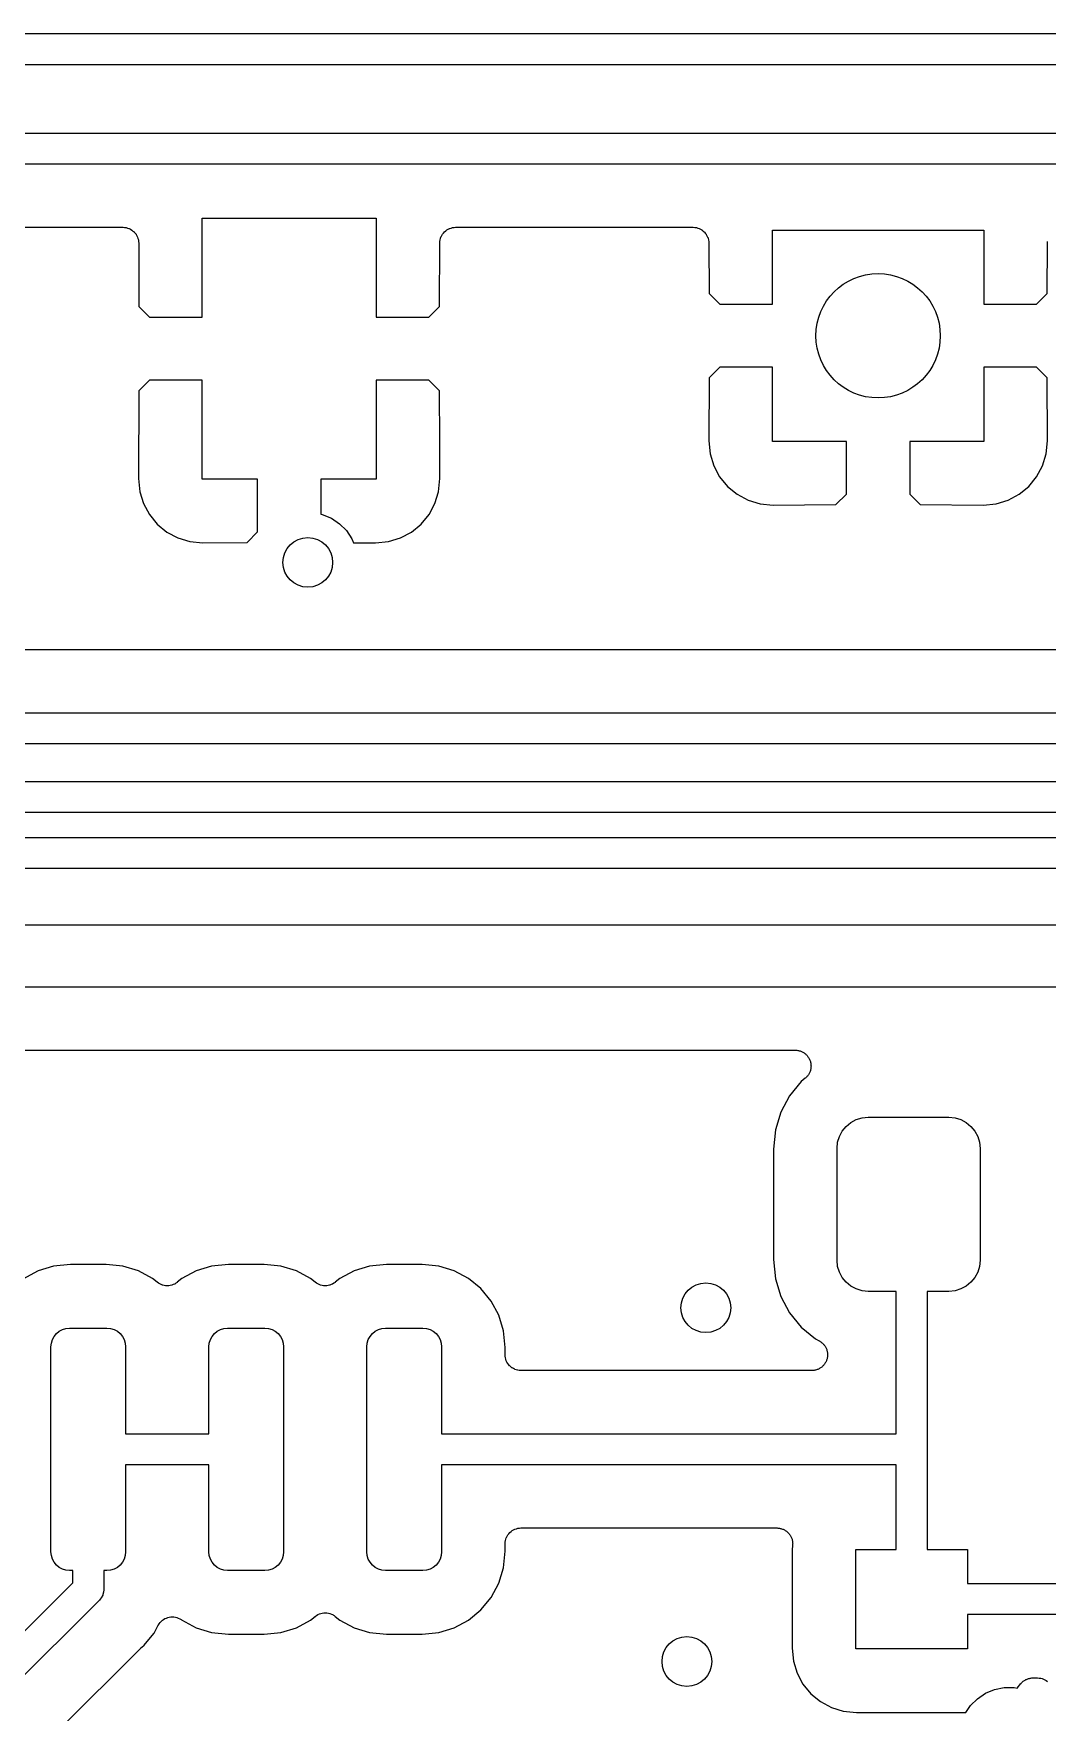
# Model space of a CAD drawing. Extents: x 2.49 to 6.38, y -5.9 to -3.86.
# Drawn here: x 4.114 to 4.435, y -5.111 to -4.579 of the extents above; entities that cross this region are included whole.
import ezdxf

# ---------------------------------------------------------------- set-up
doc = ezdxf.new("R2010")
doc.units = 0
doc.header["$MEASUREMENT"] = 0
doc.layers.add('BLACK', color=7, linetype='CONTINUOUS')

msp = doc.modelspace()

# ---------------------------------------------------------------- linework, layer by layer
at = {"layer": 'BLACK', "linetype": 'CONTINUOUS'}
for p, q in [((3.84233, -4.57913), (4.7872, -4.57913)), ((4.7872, -4.58898), (3.84053, -4.58898)), ((3.84877, -4.61063), (4.7872, -4.61063)), ((4.7872, -4.62047), (3.84697, -4.62047)), ((4.16715, -4.6689), (4.16715, -4.63755)), ((4.16715, -4.63755), (4.22225, -4.63755)), ((4.22225, -4.63755), (4.22225, -4.6689)), ((4.10041, -4.64047), (4.14206, -4.64047)), ((4.14206, -4.64047), (4.14208, -4.64047)), ((4.14208, -4.64047), (4.14208, -4.64047)), ((4.14208, -4.64047), (4.14208, -4.64047)), ((4.14208, -4.64047), (4.14213, -4.64047)), ((4.14213, -4.64047), (4.14259, -4.64052)), ((4.14259, -4.64052), (4.14305, -4.64057)), ((4.14305, -4.64057), (4.14308, -4.64058)), ((4.14308, -4.64058), (4.1431, -4.64058)), ((4.1431, -4.64058), (4.14354, -4.64072)), ((4.14354, -4.64072), (4.14398, -4.64086)), ((4.14398, -4.64086), (4.14401, -4.64087)), ((4.14401, -4.64087), (4.14403, -4.64088)), ((4.14403, -4.64088), (4.14444, -4.6411)), ((4.14444, -4.6411), (4.14484, -4.64132)), ((4.14484, -4.64132), (4.14486, -4.64133)), ((4.14486, -4.64133), (4.14489, -4.64135)), ((4.14489, -4.64135), (4.14524, -4.64164)), ((4.14524, -4.64164), (4.1456, -4.64194)), ((4.1456, -4.64194), (4.14561, -4.64196)), ((4.14561, -4.64196), (4.14564, -4.64197)), ((4.14564, -4.64197), (4.14592, -4.64233)), ((4.14592, -4.64233), (4.14622, -4.64269)), ((4.14622, -4.64269), (4.14623, -4.64271)), ((4.14623, -4.64271), (4.14625, -4.64273)), ((4.14625, -4.64273), (4.14646, -4.64314)), ((4.14646, -4.64314), (4.14668, -4.64355)), ((4.14668, -4.64355), (4.14669, -4.64358)), ((4.14669, -4.64358), (4.1467, -4.6436)), ((4.1467, -4.6436), (4.14683, -4.64404)), ((4.14683, -4.64404), (4.14696, -4.64448)), ((4.14696, -4.64448), (4.14697, -4.64451)), ((4.14697, -4.64451), (4.14697, -4.64454)), ((4.14697, -4.64454), (4.14702, -4.64499)), ((4.14702, -4.64499), (4.14706, -4.64545)), ((4.14706, -4.64545), (4.14714, -4.66557)), ((4.24226, -4.66557), (4.24234, -4.64545)), ((4.24234, -4.64538), (4.2424, -4.64492)), ((4.24234, -4.64544), (4.24234, -4.64538)), ((4.24234, -4.64545), (4.24234, -4.64544)), ((4.24234, -4.64544), (4.24234, -4.64544)), ((4.24234, -4.64544), (4.24234, -4.64544)), ((4.2424, -4.64492), (4.24244, -4.64447)), ((4.24244, -4.64447), (4.24245, -4.64444)), ((4.24245, -4.64441), (4.2426, -4.64397)), ((4.24245, -4.64444), (4.24245, -4.64441)), ((4.2426, -4.64397), (4.24273, -4.64353)), ((4.24273, -4.64353), (4.24275, -4.64351)), ((4.24275, -4.64348), (4.24298, -4.64308)), ((4.24275, -4.64351), (4.24275, -4.64348)), ((4.24298, -4.64308), (4.2432, -4.64268)), ((4.2432, -4.64268), (4.24321, -4.64266)), ((4.24321, -4.64266), (4.24323, -4.64263)), ((4.24323, -4.64263), (4.24353, -4.64228)), ((4.24353, -4.64228), (4.24382, -4.64192)), ((4.24382, -4.64192), (4.24384, -4.64191)), ((4.24384, -4.64191), (4.24386, -4.64189)), ((4.24386, -4.64189), (4.24422, -4.6416)), ((4.24422, -4.6416), (4.24457, -4.64131)), ((4.24457, -4.64131), (4.2446, -4.64129)), ((4.2446, -4.64129), (4.24462, -4.64128)), ((4.24462, -4.64128), (4.24503, -4.64107)), ((4.24503, -4.64107), (4.24544, -4.64085)), ((4.24544, -4.64085), (4.24546, -4.64084)), ((4.24546, -4.64084), (4.24549, -4.64083)), ((4.24549, -4.64083), (4.24593, -4.6407)), ((4.24593, -4.6407), (4.24637, -4.64057)), ((4.24637, -4.64057), (4.2464, -4.64056)), ((4.2464, -4.64056), (4.24642, -4.64056)), ((4.24642, -4.64056), (4.24688, -4.64052)), ((4.24688, -4.64052), (4.24734, -4.64047)), ((4.24734, -4.64047), (4.32254, -4.64047)), ((4.32254, -4.64047), (4.32255, -4.64047)), ((4.32255, -4.64047), (4.32255, -4.64047)), ((4.32255, -4.64047), (4.32255, -4.64047)), ((4.32255, -4.64047), (4.32261, -4.64047)), ((4.32261, -4.64047), (4.32306, -4.64052)), ((4.32306, -4.64052), (4.32352, -4.64057)), ((4.32352, -4.64057), (4.32355, -4.64058)), ((4.32355, -4.64058), (4.32358, -4.64058)), ((4.32358, -4.64058), (4.32402, -4.64072)), ((4.32402, -4.64072), (4.32445, -4.64085)), ((4.32445, -4.64085), (4.32448, -4.64087)), ((4.32448, -4.64087), (4.32451, -4.64088)), ((4.32451, -4.64088), (4.32491, -4.6411)), ((4.32491, -4.6411), (4.32531, -4.64131)), ((4.32531, -4.64131), (4.32534, -4.64133)), ((4.32534, -4.64133), (4.32536, -4.64135)), ((4.32536, -4.64135), (4.32571, -4.64164)), ((4.32571, -4.64164), (4.32607, -4.64193)), ((4.32607, -4.64193), (4.32609, -4.64195)), ((4.32609, -4.64195), (4.32611, -4.64197)), ((4.32611, -4.64197), (4.3264, -4.64233)), ((4.3264, -4.64233), (4.32669, -4.64268)), ((4.32669, -4.64268), (4.3267, -4.64271)), ((4.3267, -4.64271), (4.32672, -4.64273)), ((4.32672, -4.64273), (4.32693, -4.64314)), ((4.32693, -4.64314), (4.32715, -4.64354)), ((4.32715, -4.64354), (4.32716, -4.64357)), ((4.32716, -4.64357), (4.32718, -4.6436)), ((4.32718, -4.6436), (4.3273, -4.64404)), ((4.3273, -4.64404), (4.32744, -4.64447)), ((4.32744, -4.64447), (4.32744, -4.64451)), ((4.32744, -4.64451), (4.32745, -4.64454)), ((4.32745, -4.64454), (4.32749, -4.64499)), ((4.32749, -4.64499), (4.32754, -4.64545)), ((4.32754, -4.64545), (4.32763, -4.66147)), ((4.34764, -4.6648), (4.34764, -4.64134)), ((4.34764, -4.64134), (4.41457, -4.64134)), ((4.41457, -4.64134), (4.41457, -4.6648)), ((4.43458, -4.66147), (4.43467, -4.64545)), ((4.43467, -4.64538), (4.43472, -4.64492)), ((4.43467, -4.64544), (4.43467, -4.64538)), ((4.43467, -4.64545), (4.43467, -4.64544)), ((4.43467, -4.64544), (4.43467, -4.64544)), ((4.43467, -4.64544), (4.43467, -4.64544)), ((4.32763, -4.66147), (4.33096, -4.6648)), ((4.43125, -4.6648), (4.43458, -4.66147)), ((4.14714, -4.66557), (4.15047, -4.6689)), ((4.23893, -4.6689), (4.24226, -4.66557)), ((4.33096, -4.6648), (4.34764, -4.6648)), ((4.41457, -4.6648), (4.43125, -4.6648)), ((4.15047, -4.6689), (4.16715, -4.6689)), ((4.22225, -4.6689), (4.23893, -4.6689)), ((4.32763, -4.68814), (4.32752, -4.70804)), ((4.33096, -4.6848), (4.32763, -4.68814)), ((4.34764, -4.6848), (4.33096, -4.6848)), ((4.34764, -4.70827), (4.34764, -4.6848)), ((4.41457, -4.6848), (4.41457, -4.70827)), ((4.43125, -4.6848), (4.41457, -4.6848)), ((4.43458, -4.68814), (4.43125, -4.6848)), ((4.43469, -4.70804), (4.43458, -4.68814)), ((4.14714, -4.69223), (4.14703, -4.72002)), ((4.15047, -4.6889), (4.14714, -4.69223)), ((4.16715, -4.6889), (4.15047, -4.6889)), ((4.16715, -4.72025), (4.16715, -4.6889)), ((4.22225, -4.6889), (4.22225, -4.72025)), ((4.23893, -4.6889), (4.22225, -4.6889)), ((4.24226, -4.69223), (4.23893, -4.6889)), ((4.24233, -4.70829), (4.24226, -4.69223)), ((4.24237, -4.72002), (4.24233, -4.70829)), ((4.32752, -4.70804), (4.32793, -4.71219)), ((4.3711, -4.70827), (4.34764, -4.70827)), ((4.3711, -4.72495), (4.3711, -4.70827)), ((4.41457, -4.70827), (4.3911, -4.70827)), ((4.3911, -4.70827), (4.3911, -4.72495)), ((4.43428, -4.71219), (4.43469, -4.70804)), ((4.32793, -4.71219), (4.32907, -4.71596)), ((4.43313, -4.71596), (4.43428, -4.71219)), ((4.14703, -4.72002), (4.14744, -4.72417)), ((4.24196, -4.72417), (4.24237, -4.72002)), ((4.32907, -4.71596), (4.33093, -4.71943)), ((4.33093, -4.71943), (4.33343, -4.72248)), ((4.42878, -4.72248), (4.43128, -4.71943)), ((4.43128, -4.71943), (4.43313, -4.71596)), ((4.14744, -4.72417), (4.14859, -4.72794)), ((4.1847, -4.72025), (4.16715, -4.72025)), ((4.1847, -4.73693), (4.1847, -4.72025)), ((4.22225, -4.72025), (4.2047, -4.72025)), ((4.2047, -4.72025), (4.2047, -4.73132)), ((4.24082, -4.72794), (4.24196, -4.72417)), ((4.33343, -4.72248), (4.33647, -4.72498)), ((4.33647, -4.72498), (4.33995, -4.72683)), ((4.36777, -4.72828), (4.3711, -4.72495)), ((4.3911, -4.72495), (4.39443, -4.72828)), ((4.42226, -4.72683), (4.42573, -4.72498)), ((4.42573, -4.72498), (4.42878, -4.72248)), ((4.14859, -4.72794), (4.15044, -4.73142)), ((4.23896, -4.73142), (4.24082, -4.72794)), ((4.33995, -4.72683), (4.34372, -4.72798)), ((4.34372, -4.72798), (4.34787, -4.72839)), ((4.34787, -4.72839), (4.36777, -4.72828)), ((4.39443, -4.72828), (4.41433, -4.72839)), ((4.41433, -4.72839), (4.41849, -4.72798)), ((4.41849, -4.72798), (4.42226, -4.72683)), ((4.15044, -4.73142), (4.15294, -4.73446)), ((4.15294, -4.73446), (4.15599, -4.73696)), ((4.2047, -4.73132), (4.20516, -4.73141)), ((4.20516, -4.73141), (4.20803, -4.7326)), ((4.20803, -4.7326), (4.21061, -4.73432)), ((4.21061, -4.73432), (4.2128, -4.73651)), ((4.23342, -4.73696), (4.23646, -4.73446)), ((4.23646, -4.73446), (4.23896, -4.73142)), ((4.15599, -4.73696), (4.15946, -4.73882)), ((4.15946, -4.73882), (4.16323, -4.73996)), ((4.16323, -4.73996), (4.16738, -4.74037)), ((4.16738, -4.74037), (4.18137, -4.74027)), ((4.18137, -4.74027), (4.1847, -4.73693)), ((4.2128, -4.73651), (4.21452, -4.73909)), ((4.21452, -4.73909), (4.21503, -4.74032)), ((4.21503, -4.74032), (4.22203, -4.74037)), ((4.22203, -4.74037), (4.22617, -4.73996)), ((4.22617, -4.73996), (4.22994, -4.73882)), ((4.22994, -4.73882), (4.23342, -4.73696)), ((4.73167, -4.7742), (4.01764, -4.7742)), ((4.00728, -4.7942), (4.7329, -4.7942)), ((4.7311, -4.80404), (4.00549, -4.80404)), ((4.00394, -4.81591), (4.68661, -4.81591)), ((4.68481, -4.82576), (4.00215, -4.82576)), ((3.99661, -4.83363), (4.64833, -4.83363)), ((4.64653, -4.84347), (3.99481, -4.84347)), ((3.79206, -4.86132), (4.46709, -4.86132)), ((4.45773, -4.88101), (3.79565, -4.88101)), ((3.85395, -4.90101), (4.35488, -4.90101)), ((4.35488, -4.90101), (4.35495, -4.90101)), ((4.35495, -4.90101), (4.35519, -4.90103)), ((4.35519, -4.90103), (4.35542, -4.90104)), ((4.35542, -4.90104), (4.35567, -4.90109)), ((4.35567, -4.90109), (4.35592, -4.90112)), ((4.35592, -4.90112), (4.35615, -4.90119)), ((4.35615, -4.90119), (4.35638, -4.90124)), ((4.35638, -4.90124), (4.35661, -4.90134)), ((4.35661, -4.90134), (4.35685, -4.90141)), ((4.35685, -4.90141), (4.35706, -4.90153)), ((4.35706, -4.90153), (4.35728, -4.90162)), ((4.35728, -4.90162), (4.35749, -4.90176)), ((4.35749, -4.90176), (4.35771, -4.90188)), ((4.35771, -4.90188), (4.35789, -4.90203)), ((4.35789, -4.90203), (4.35808, -4.90217)), ((4.35808, -4.90217), (4.35826, -4.90235)), ((4.35826, -4.90235), (4.35845, -4.90251)), ((4.35845, -4.90251), (4.3586, -4.90269)), ((4.3586, -4.90269), (4.35877, -4.90286)), ((4.35877, -4.90286), (4.35891, -4.90307)), ((4.35891, -4.90307), (4.35907, -4.90327)), ((4.35907, -4.90327), (4.35918, -4.90348)), ((4.35918, -4.90348), (4.35931, -4.90368)), ((4.35931, -4.90368), (4.3594, -4.90391)), ((4.3594, -4.90391), (4.35952, -4.90413)), ((4.35952, -4.90413), (4.35958, -4.90436)), ((4.35958, -4.90436), (4.35967, -4.90458)), ((4.35967, -4.90458), (4.35972, -4.90483)), ((4.35972, -4.90483), (4.35979, -4.90507)), ((4.35979, -4.90507), (4.35981, -4.90531)), ((4.35981, -4.90531), (4.35986, -4.90554)), ((4.35986, -4.90554), (4.35986, -4.90579)), ((4.35986, -4.90579), (4.35988, -4.90604)), ((4.35988, -4.90604), (4.35986, -4.90628)), ((4.35678, -4.91092), (4.35306, -4.91545)), ((4.35805, -4.90987), (4.35678, -4.91092)), ((4.35822, -4.90971), (4.35805, -4.90987)), ((4.35841, -4.90956), (4.35822, -4.90971)), ((4.35857, -4.90936), (4.35841, -4.90956)), ((4.35874, -4.90918), (4.35857, -4.90936)), ((4.35888, -4.90899), (4.35874, -4.90918)), ((4.35903, -4.9088), (4.35888, -4.90899)), ((4.35915, -4.90858), (4.35903, -4.9088)), ((4.35929, -4.90837), (4.35915, -4.90858)), ((4.35938, -4.90815), (4.35929, -4.90837)), ((4.35949, -4.90795), (4.35938, -4.90815)), ((4.35957, -4.9077), (4.35949, -4.90795)), ((4.35966, -4.90747), (4.35957, -4.9077)), ((4.35971, -4.90724), (4.35966, -4.90747)), ((4.35978, -4.90701), (4.35971, -4.90724)), ((4.35981, -4.90676), (4.35978, -4.90701)), ((4.35986, -4.90652), (4.35981, -4.90676)), ((4.35986, -4.90628), (4.35986, -4.90652)), ((4.35306, -4.91545), (4.35029, -4.92063)), ((4.35029, -4.92063), (4.34859, -4.92625)), ((4.34859, -4.92625), (4.34799, -4.93233)), ((4.36886, -4.92832), (4.36977, -4.92662)), ((4.36977, -4.92662), (4.37099, -4.92513)), ((4.37099, -4.92513), (4.37248, -4.9239)), ((4.37248, -4.9239), (4.37419, -4.92299)), ((4.37419, -4.92299), (4.37603, -4.92243)), ((4.37603, -4.92243), (4.37795, -4.92224)), ((4.37795, -4.92224), (4.40354, -4.92224)), ((4.40354, -4.92224), (4.40546, -4.92243)), ((4.40546, -4.92243), (4.40731, -4.92299)), ((4.40731, -4.92299), (4.40901, -4.9239)), ((4.40901, -4.9239), (4.4105, -4.92513)), ((4.4105, -4.92513), (4.41173, -4.92662)), ((4.41173, -4.92662), (4.41264, -4.92832)), ((4.34799, -4.93233), (4.34799, -4.96727)), ((4.36811, -4.93209), (4.3683, -4.93017)), ((4.36811, -4.96752), (4.36811, -4.93209)), ((4.3683, -4.93017), (4.36886, -4.92832)), ((4.41264, -4.92832), (4.4132, -4.93017)), ((4.4132, -4.93017), (4.41339, -4.93209)), ((4.41339, -4.93209), (4.41339, -4.96752)), ((4.12012, -4.96938), (4.11525, -4.97086)), ((4.12544, -4.96886), (4.12012, -4.96938)), ((4.13676, -4.96886), (4.12544, -4.96886)), ((4.14208, -4.96938), (4.13676, -4.96886)), ((4.14696, -4.97086), (4.14208, -4.96938)), ((4.17012, -4.96938), (4.16525, -4.97086)), ((4.17544, -4.96886), (4.17012, -4.96938)), ((4.18676, -4.96886), (4.17544, -4.96886)), ((4.19208, -4.96938), (4.18676, -4.96886)), ((4.19696, -4.97086), (4.19208, -4.96938)), ((4.22012, -4.96938), (4.21525, -4.97086)), ((4.22544, -4.96886), (4.22012, -4.96938)), ((4.23676, -4.96886), (4.22544, -4.96886)), ((4.24208, -4.96938), (4.23676, -4.96886)), ((4.24696, -4.97086), (4.24208, -4.96938)), ((4.34799, -4.96727), (4.34859, -4.97336)), ((4.3683, -4.96944), (4.36811, -4.96752)), ((4.36886, -4.97129), (4.3683, -4.96944)), ((4.4132, -4.96944), (4.41264, -4.97129)), ((4.41339, -4.96752), (4.4132, -4.96944)), ((4.11525, -4.97086), (4.11039, -4.97345)), ((4.15145, -4.97326), (4.14696, -4.97086)), ((4.15293, -4.97447), (4.15145, -4.97326)), ((4.15332, -4.97473), (4.15293, -4.97447)), ((4.15371, -4.975), (4.15332, -4.97473)), ((4.15373, -4.975), (4.15371, -4.975)), ((4.15374, -4.97502), (4.15373, -4.975)), ((4.15417, -4.9752), (4.15374, -4.97502)), ((4.15461, -4.97538), (4.15417, -4.9752)), ((4.15796, -4.97522), (4.15753, -4.9754)), ((4.1584, -4.97505), (4.15796, -4.97522)), ((4.15842, -4.97504), (4.1584, -4.97505)), ((4.15844, -4.97503), (4.15842, -4.97504)), ((4.15882, -4.97477), (4.15844, -4.97503)), ((4.15922, -4.97452), (4.15882, -4.97477)), ((4.15925, -4.97449), (4.15922, -4.97452)), ((4.15927, -4.97447), (4.15925, -4.97449)), ((4.15925, -4.97449), (4.15925, -4.97449)), ((4.15925, -4.97449), (4.15925, -4.97449)), ((4.16075, -4.97326), (4.15927, -4.97447)), ((4.16525, -4.97086), (4.16075, -4.97326)), ((4.20145, -4.97326), (4.19696, -4.97086)), ((4.20293, -4.97447), (4.20145, -4.97326)), ((4.20332, -4.97473), (4.20293, -4.97447)), ((4.20371, -4.975), (4.20332, -4.97473)), ((4.20373, -4.975), (4.20371, -4.975)), ((4.20374, -4.97502), (4.20373, -4.975)), ((4.20417, -4.9752), (4.20374, -4.97502)), ((4.20461, -4.97538), (4.20417, -4.9752)), ((4.20796, -4.97522), (4.20753, -4.9754)), ((4.2084, -4.97505), (4.20796, -4.97522)), ((4.20842, -4.97504), (4.2084, -4.97505)), ((4.20844, -4.97503), (4.20842, -4.97504)), ((4.20882, -4.97477), (4.20844, -4.97503)), ((4.20922, -4.97452), (4.20882, -4.97477)), ((4.20925, -4.97449), (4.20922, -4.97452)), ((4.20927, -4.97447), (4.20925, -4.97449)), ((4.20925, -4.97449), (4.20925, -4.97449)), ((4.20925, -4.97449), (4.20925, -4.97449)), ((4.21075, -4.97326), (4.20927, -4.97447)), ((4.21525, -4.97086), (4.21075, -4.97326)), ((4.25145, -4.97326), (4.24696, -4.97086)), ((4.25539, -4.9765), (4.25145, -4.97326)), ((4.34859, -4.97336), (4.35029, -4.97898)), ((4.36977, -4.97299), (4.36886, -4.97129)), ((4.37099, -4.97448), (4.36977, -4.97299)), ((4.37248, -4.9757), (4.37099, -4.97448)), ((4.4105, -4.97448), (4.40901, -4.9757)), ((4.41173, -4.97299), (4.4105, -4.97448)), ((4.41264, -4.97129), (4.41173, -4.97299)), ((4.15462, -4.97538), (4.15461, -4.97538)), ((4.15464, -4.97539), (4.15462, -4.97538)), ((4.1551, -4.97548), (4.15464, -4.97539)), ((4.15556, -4.97558), (4.1551, -4.97548)), ((4.15558, -4.97558), (4.15556, -4.97558)), ((4.1556, -4.97558), (4.15558, -4.97558)), ((4.15607, -4.97558), (4.1556, -4.97558)), ((4.15654, -4.97559), (4.15607, -4.97558)), ((4.15656, -4.97559), (4.15654, -4.97559)), ((4.15658, -4.97559), (4.15656, -4.97559)), ((4.15704, -4.9755), (4.15658, -4.97559)), ((4.1575, -4.97541), (4.15704, -4.9755)), ((4.15751, -4.9754), (4.1575, -4.97541)), ((4.15753, -4.9754), (4.15751, -4.9754)), ((4.20462, -4.97538), (4.20461, -4.97538)), ((4.20464, -4.97539), (4.20462, -4.97538)), ((4.2051, -4.97548), (4.20464, -4.97539)), ((4.20556, -4.97558), (4.2051, -4.97548)), ((4.20558, -4.97558), (4.20556, -4.97558)), ((4.2056, -4.97558), (4.20558, -4.97558)), ((4.20607, -4.97558), (4.2056, -4.97558)), ((4.20654, -4.97559), (4.20607, -4.97558)), ((4.20656, -4.97559), (4.20654, -4.97559)), ((4.20658, -4.97559), (4.20656, -4.97559)), ((4.20704, -4.9755), (4.20658, -4.97559)), ((4.2075, -4.97541), (4.20704, -4.9755)), ((4.20751, -4.9754), (4.2075, -4.97541)), ((4.20753, -4.9754), (4.20751, -4.9754)), ((4.25863, -4.98044), (4.25539, -4.9765)), ((4.26103, -4.98493), (4.25863, -4.98044)), ((4.35029, -4.97898), (4.35306, -4.98415)), ((4.37419, -4.97661), (4.37248, -4.9757)), ((4.37603, -4.97717), (4.37419, -4.97661)), ((4.37795, -4.97736), (4.37603, -4.97717)), ((4.38681, -4.97736), (4.37795, -4.97736)), ((4.38681, -5.00341), (4.38681, -4.97736)), ((4.40354, -4.97736), (4.39665, -4.97736)), ((4.39665, -4.97736), (4.39665, -5.02692)), ((4.40546, -4.97717), (4.40354, -4.97736)), ((4.40731, -4.97661), (4.40546, -4.97717)), ((4.40901, -4.9757), (4.40731, -4.97661)), ((4.26251, -4.98981), (4.26103, -4.98493)), ((4.35306, -4.98415), (4.35678, -4.98869)), ((4.12029, -4.9916), (4.12102, -4.99071)), ((4.12102, -4.99071), (4.12192, -4.98997)), ((4.12192, -4.98997), (4.12294, -4.98943)), ((4.12294, -4.98943), (4.12404, -4.98909)), ((4.12404, -4.98909), (4.1252, -4.98898)), ((4.1252, -4.98898), (4.13701, -4.98898)), ((4.13701, -4.98898), (4.13816, -4.98909)), ((4.13816, -4.98909), (4.13927, -4.98943)), ((4.13927, -4.98943), (4.14029, -4.98997)), ((4.14029, -4.98997), (4.14118, -4.99071)), ((4.14118, -4.99071), (4.14192, -4.9916)), ((4.17029, -4.9916), (4.17102, -4.99071)), ((4.17102, -4.99071), (4.17192, -4.98997)), ((4.17192, -4.98997), (4.17294, -4.98943)), ((4.17294, -4.98943), (4.17404, -4.98909)), ((4.17404, -4.98909), (4.1752, -4.98898)), ((4.1752, -4.98898), (4.18701, -4.98898)), ((4.18701, -4.98898), (4.18816, -4.98909)), ((4.18816, -4.98909), (4.18927, -4.98943)), ((4.18927, -4.98943), (4.19029, -4.98997)), ((4.19029, -4.98997), (4.19118, -4.99071)), ((4.19118, -4.99071), (4.19192, -4.9916)), ((4.22029, -4.9916), (4.22102, -4.99071)), ((4.22102, -4.99071), (4.22192, -4.98997)), ((4.22192, -4.98997), (4.22294, -4.98943)), ((4.22294, -4.98943), (4.22404, -4.98909)), ((4.22404, -4.98909), (4.2252, -4.98898)), ((4.2252, -4.98898), (4.23701, -4.98898)), ((4.23701, -4.98898), (4.23816, -4.98909)), ((4.23816, -4.98909), (4.23927, -4.98943)), ((4.23927, -4.98943), (4.24029, -4.98997)), ((4.24029, -4.98997), (4.24118, -4.99071)), ((4.24118, -4.99071), (4.24192, -4.9916)), ((4.26303, -4.99513), (4.26251, -4.98981)), ((4.35678, -4.98869), (4.36132, -4.99241)), ((4.11929, -4.99488), (4.1194, -4.99373)), ((4.11929, -5.05984), (4.11929, -4.99488)), ((4.1194, -4.99373), (4.11974, -4.99262)), ((4.11974, -4.99262), (4.12029, -4.9916)), ((4.14192, -4.9916), (4.14246, -4.99262)), ((4.14246, -4.99262), (4.1428, -4.99373)), ((4.1428, -4.99373), (4.14291, -4.99488)), ((4.14291, -4.99488), (4.14291, -5.02244)), ((4.16929, -4.99488), (4.1694, -4.99373)), ((4.16929, -5.02244), (4.16929, -4.99488)), ((4.1694, -4.99373), (4.16974, -4.99262)), ((4.16974, -4.99262), (4.17029, -4.9916)), ((4.19192, -4.9916), (4.19246, -4.99262)), ((4.19246, -4.99262), (4.1928, -4.99373)), ((4.1928, -4.99373), (4.19291, -4.99488)), ((4.19291, -4.99488), (4.19291, -5.05984)), ((4.21929, -4.99488), (4.2194, -4.99373)), ((4.21929, -5.05984), (4.21929, -4.99488)), ((4.2194, -4.99373), (4.21974, -4.99262)), ((4.21974, -4.99262), (4.22029, -4.9916)), ((4.24192, -4.9916), (4.24246, -4.99262)), ((4.24246, -4.99262), (4.2428, -4.99373)), ((4.2428, -4.99373), (4.24291, -4.99488)), ((4.24291, -4.99488), (4.24291, -5.02244)), ((4.26303, -4.99744), (4.26303, -4.99513)), ((4.36132, -4.99241), (4.36248, -4.99303)), ((4.36248, -4.99303), (4.36254, -4.99306)), ((4.36254, -4.99306), (4.36273, -4.9932)), ((4.36273, -4.9932), (4.36294, -4.99332)), ((4.36294, -4.99332), (4.36313, -4.99348)), ((4.36313, -4.99348), (4.36334, -4.99362)), ((4.36334, -4.99362), (4.36351, -4.99379)), ((4.36351, -4.99379), (4.36369, -4.99394)), ((4.36369, -4.99394), (4.36385, -4.99414)), ((4.36385, -4.99414), (4.36402, -4.99432)), ((4.36402, -4.99432), (4.36415, -4.99452)), ((4.36415, -4.99452), (4.3643, -4.9947)), ((4.3643, -4.9947), (4.36442, -4.99492)), ((4.36442, -4.99492), (4.36455, -4.99513)), ((4.36455, -4.99513), (4.36464, -4.99536)), ((4.36464, -4.99536), (4.36475, -4.99557)), ((4.36475, -4.99557), (4.36483, -4.99581)), ((4.36483, -4.99581), (4.36492, -4.99604)), ((4.36492, -4.99604), (4.36496, -4.99627)), ((4.36496, -4.99627), (4.36503, -4.9965)), ((4.36503, -4.9965), (4.36505, -4.99675)), ((4.26308, -4.99791), (4.26303, -4.99744)), ((4.26312, -4.99838), (4.26308, -4.99791)), ((4.26313, -4.99839), (4.26312, -4.99838)), ((4.26313, -4.99841), (4.26313, -4.99839)), ((4.26327, -4.99886), (4.26313, -4.99841)), ((4.2634, -4.99931), (4.26327, -4.99886)), ((4.26341, -4.99933), (4.2634, -4.99931)), ((4.26341, -4.99935), (4.26341, -4.99933)), ((4.26363, -4.99976), (4.26341, -4.99935)), ((4.26385, -5.00018), (4.26363, -4.99976)), ((4.26386, -5.00019), (4.26385, -5.00018)), ((4.26387, -5.00021), (4.26386, -5.00019)), ((4.26417, -5.00057), (4.26387, -5.00021)), ((4.26446, -5.00094), (4.26417, -5.00057)), ((4.26448, -5.00095), (4.26446, -5.00094)), ((4.26449, -5.00096), (4.26448, -5.00095)), ((4.26485, -5.00126), (4.26449, -5.00096)), ((4.26521, -5.00157), (4.26485, -5.00126)), ((4.26522, -5.00157), (4.26521, -5.00157)), ((4.26524, -5.00159), (4.26522, -5.00157)), ((4.26565, -5.00181), (4.26524, -5.00159)), ((4.26606, -5.00204), (4.26565, -5.00181)), ((4.36266, -5.00172), (4.36246, -5.00186)), ((4.36289, -5.00161), (4.36266, -5.00172)), ((4.36307, -5.00145), (4.36289, -5.00161)), ((4.36327, -5.00132), (4.36307, -5.00145)), ((4.36345, -5.00115), (4.36327, -5.00132)), ((4.36364, -5.00099), (4.36345, -5.00115)), ((4.36379, -5.0008), (4.36364, -5.00099)), ((4.36396, -5.00064), (4.36379, -5.0008)), ((4.3641, -5.00043), (4.36396, -5.00064)), ((4.36426, -5.00024), (4.3641, -5.00043)), ((4.36438, -5.00003), (4.36426, -5.00024)), ((4.36451, -4.99983), (4.36438, -5.00003)), ((4.36461, -4.9996), (4.36451, -4.99983)), ((4.36473, -4.99938), (4.36461, -4.9996)), ((4.3648, -4.99915), (4.36473, -4.99938)), ((4.36489, -4.99893), (4.3648, -4.99915)), ((4.36494, -4.99869), (4.36489, -4.99893)), ((4.36502, -4.99845), (4.36494, -4.99869)), ((4.36504, -4.99821), (4.36502, -4.99845)), ((4.36509, -4.99797), (4.36504, -4.99821)), ((4.36505, -4.99675), (4.3651, -4.997)), ((4.36512, -4.99748), (4.36509, -4.99772)), ((4.36509, -4.99772), (4.36509, -4.99797)), ((4.3651, -4.997), (4.3651, -4.99724)), ((4.3651, -4.99724), (4.36512, -4.99748)), ((4.26608, -5.00204), (4.26606, -5.00204)), ((4.2661, -5.00205), (4.26608, -5.00204)), ((4.26655, -5.00219), (4.2661, -5.00205)), ((4.26699, -5.00233), (4.26655, -5.00219)), ((4.26701, -5.00233), (4.26699, -5.00233)), ((4.26703, -5.00234), (4.26701, -5.00233)), ((4.2675, -5.00239), (4.26703, -5.00234)), ((4.26796, -5.00244), (4.2675, -5.00239)), ((4.268, -5.00244), (4.26796, -5.00244)), ((4.26803, -5.00244), (4.268, -5.00244)), ((4.268, -5.00244), (4.268, -5.00244)), ((4.268, -5.00244), (4.268, -5.00244)), ((4.36012, -5.00244), (4.26803, -5.00244)), ((4.36036, -5.00242), (4.36012, -5.00244)), ((4.3606, -5.00242), (4.36036, -5.00242)), ((4.36084, -5.00237), (4.3606, -5.00242)), ((4.36109, -5.00235), (4.36084, -5.00237)), ((4.36132, -5.00228), (4.36109, -5.00235)), ((4.36155, -5.00223), (4.36132, -5.00228)), ((4.36178, -5.00214), (4.36155, -5.00223)), ((4.36202, -5.00206), (4.36178, -5.00214)), ((4.36224, -5.00195), (4.36202, -5.00206)), ((4.36246, -5.00186), (4.36224, -5.00195)), ((4.38681, -5.02244), (4.38681, -5.00341)), ((4.38681, -5.00341), (4.38681, -5.00341)), ((4.14291, -5.02244), (4.16929, -5.02244)), ((4.24291, -5.02244), (4.38681, -5.02244)), ((4.39665, -5.02692), (4.39668, -5.02717)), ((4.39668, -5.02736), (4.39665, -5.0276)), ((4.39665, -5.0276), (4.39665, -5.05906)), ((4.39668, -5.02717), (4.39667, -5.02726)), ((4.39667, -5.02726), (4.39668, -5.02736)), ((4.16929, -5.03228), (4.14291, -5.03228)), ((4.14291, -5.03228), (4.14291, -5.05984)), ((4.16929, -5.05984), (4.16929, -5.03228)), ((4.38681, -5.03228), (4.24291, -5.03228)), ((4.24291, -5.03228), (4.24291, -5.05984)), ((4.38681, -5.05906), (4.38681, -5.03228)), ((4.26344, -5.05531), (4.26366, -5.0549)), ((4.26366, -5.0549), (4.26389, -5.05449)), ((4.26389, -5.05449), (4.2639, -5.05447)), ((4.2639, -5.05447), (4.26391, -5.05446)), ((4.26391, -5.05446), (4.26421, -5.0541)), ((4.26421, -5.0541), (4.26451, -5.05374)), ((4.26451, -5.05374), (4.26452, -5.05372)), ((4.26452, -5.05372), (4.26454, -5.05371)), ((4.26454, -5.05371), (4.2649, -5.05342)), ((4.2649, -5.05342), (4.26527, -5.05312)), ((4.26527, -5.05312), (4.26528, -5.05311)), ((4.26528, -5.05311), (4.2653, -5.0531)), ((4.2653, -5.0531), (4.26571, -5.05288)), ((4.26571, -5.05288), (4.26613, -5.05266)), ((4.26613, -5.05266), (4.26615, -5.05266)), ((4.26615, -5.05266), (4.26616, -5.05265)), ((4.26616, -5.05265), (4.26661, -5.05251)), ((4.26661, -5.05251), (4.26706, -5.05238)), ((4.26706, -5.05238), (4.26708, -5.05238)), ((4.26708, -5.05238), (4.2671, -5.05237)), ((4.2671, -5.05237), (4.26757, -5.05233)), ((4.26757, -5.05233), (4.26803, -5.05228)), ((4.26803, -5.05228), (4.34907, -5.05228)), ((4.34907, -5.05228), (4.34914, -5.05228)), ((4.34914, -5.05228), (4.34937, -5.05231)), ((4.34937, -5.05231), (4.34959, -5.05231)), ((4.34959, -5.05231), (4.34985, -5.05236)), ((4.34985, -5.05236), (4.35011, -5.05239)), ((4.35011, -5.05239), (4.35033, -5.05246)), ((4.35033, -5.05246), (4.35055, -5.05251)), ((4.35055, -5.05251), (4.35079, -5.05261)), ((4.35079, -5.05261), (4.35104, -5.05269)), ((4.35104, -5.05269), (4.35124, -5.0528)), ((4.35124, -5.0528), (4.35145, -5.05289)), ((4.35145, -5.05289), (4.35167, -5.05303)), ((4.35167, -5.05303), (4.35189, -5.05316)), ((4.35189, -5.05316), (4.35207, -5.0533)), ((4.35207, -5.0533), (4.35226, -5.05343)), ((4.35226, -5.05343), (4.35244, -5.05362)), ((4.35244, -5.05362), (4.35264, -5.05379)), ((4.35264, -5.05379), (4.35278, -5.05396)), ((4.35278, -5.05396), (4.35295, -5.05412)), ((4.35295, -5.05412), (4.35309, -5.05434)), ((4.35309, -5.05434), (4.35325, -5.05455)), ((4.35325, -5.05455), (4.35336, -5.05475)), ((4.35336, -5.05475), (4.35349, -5.05494)), ((4.35349, -5.05494), (4.35358, -5.05518)), ((4.1194, -5.06099), (4.11929, -5.05984)), ((4.14291, -5.05984), (4.1428, -5.06099)), ((4.1694, -5.06099), (4.16929, -5.05984)), ((4.19291, -5.05984), (4.1928, -5.06099)), ((4.2194, -5.06099), (4.21929, -5.05984)), ((4.24291, -5.05984), (4.2428, -5.06099)), ((4.26251, -5.06492), (4.26303, -5.0596)), ((4.26303, -5.05721), (4.26309, -5.05674)), ((4.26303, -5.05725), (4.26303, -5.05721)), ((4.26303, -5.05728), (4.26303, -5.05725)), ((4.26303, -5.05725), (4.26303, -5.05725)), ((4.26303, -5.05725), (4.26303, -5.05725)), ((4.26303, -5.0596), (4.26303, -5.05728)), ((4.26309, -5.05674), (4.26314, -5.05628)), ((4.26314, -5.05624), (4.26329, -5.0558)), ((4.26314, -5.05626), (4.26314, -5.05624)), ((4.26314, -5.05628), (4.26314, -5.05626)), ((4.26329, -5.0558), (4.26342, -5.05535)), ((4.26342, -5.05535), (4.26343, -5.05533)), ((4.26343, -5.05533), (4.26344, -5.05531)), ((4.35358, -5.05518), (4.35371, -5.05541)), ((4.35371, -5.05541), (4.35377, -5.05563)), ((4.35377, -5.05563), (4.35386, -5.05584)), ((4.35386, -5.05584), (4.35391, -5.0561)), ((4.35405, -5.05777), (4.35389, -5.0593)), ((4.35389, -5.0593), (4.35389, -5.09031)), ((4.35391, -5.0561), (4.35398, -5.05635)), ((4.35398, -5.05635), (4.354, -5.05657)), ((4.354, -5.05657), (4.35405, -5.0568)), ((4.35405, -5.0568), (4.35405, -5.05706)), ((4.35405, -5.05706), (4.35407, -5.05732)), ((4.35407, -5.05732), (4.35405, -5.05755)), ((4.35405, -5.05755), (4.35405, -5.05777)), ((4.37402, -5.09055), (4.37402, -5.05906)), ((4.37402, -5.05906), (4.38681, -5.05906)), ((4.39665, -5.05906), (4.40945, -5.05906)), ((4.40945, -5.05906), (4.40945, -5.06988)), ((4.11974, -5.0621), (4.1194, -5.06099)), ((4.12029, -5.06312), (4.11974, -5.0621)), ((4.12102, -5.06402), (4.12029, -5.06312)), ((4.12192, -5.06475), (4.12102, -5.06402)), ((4.12294, -5.0653), (4.12192, -5.06475)), ((4.12404, -5.06563), (4.12294, -5.0653)), ((4.13927, -5.0653), (4.13816, -5.06563)), ((4.14029, -5.06475), (4.13927, -5.0653)), ((4.14118, -5.06402), (4.14029, -5.06475)), ((4.14192, -5.06312), (4.14118, -5.06402)), ((4.14246, -5.0621), (4.14192, -5.06312)), ((4.1428, -5.06099), (4.14246, -5.0621)), ((4.16974, -5.0621), (4.1694, -5.06099)), ((4.17029, -5.06312), (4.16974, -5.0621)), ((4.17102, -5.06402), (4.17029, -5.06312)), ((4.17192, -5.06475), (4.17102, -5.06402)), ((4.17294, -5.0653), (4.17192, -5.06475)), ((4.17404, -5.06563), (4.17294, -5.0653)), ((4.18927, -5.0653), (4.18816, -5.06563)), ((4.19029, -5.06475), (4.18927, -5.0653)), ((4.19118, -5.06402), (4.19029, -5.06475)), ((4.19192, -5.06312), (4.19118, -5.06402)), ((4.19246, -5.0621), (4.19192, -5.06312)), ((4.1928, -5.06099), (4.19246, -5.0621)), ((4.21974, -5.0621), (4.2194, -5.06099)), ((4.22029, -5.06312), (4.21974, -5.0621)), ((4.22102, -5.06402), (4.22029, -5.06312)), ((4.22192, -5.06475), (4.22102, -5.06402)), ((4.22294, -5.0653), (4.22192, -5.06475)), ((4.22404, -5.06563), (4.22294, -5.0653)), ((4.23927, -5.0653), (4.23816, -5.06563)), ((4.24029, -5.06475), (4.23927, -5.0653)), ((4.24118, -5.06402), (4.24029, -5.06475)), ((4.24192, -5.06312), (4.24118, -5.06402)), ((4.24246, -5.0621), (4.24192, -5.06312)), ((4.2428, -5.06099), (4.24246, -5.0621)), ((4.26103, -5.06979), (4.26251, -5.06492)), ((4.1009, -5.09488), (4.12618, -5.0696)), ((4.1252, -5.06575), (4.12404, -5.06563)), ((4.12618, -5.06575), (4.1252, -5.06575)), ((4.12618, -5.0696), (4.12618, -5.06575)), ((4.13701, -5.06575), (4.13602, -5.06575)), ((4.13602, -5.06575), (4.13602, -5.0714)), ((4.13816, -5.06563), (4.13701, -5.06575)), ((4.1752, -5.06575), (4.17404, -5.06563)), ((4.18701, -5.06575), (4.1752, -5.06575)), ((4.18816, -5.06563), (4.18701, -5.06575)), ((4.2252, -5.06575), (4.22404, -5.06563)), ((4.23701, -5.06575), (4.2252, -5.06575)), ((4.23816, -5.06563), (4.23701, -5.06575)), ((4.25863, -5.07429), (4.26103, -5.06979)), ((4.40945, -5.06988), (4.90828, -5.06988)), ((4.13441, -5.07529), (4.10659, -5.10311)), ((4.1346, -5.07513), (4.13441, -5.07529)), ((4.13482, -5.07486), (4.1346, -5.07513)), ((4.13521, -5.07439), (4.13482, -5.07486)), ((4.13567, -5.07353), (4.13521, -5.07439)), ((4.13573, -5.07335), (4.13567, -5.07353)), ((4.13595, -5.0726), (4.13573, -5.07335)), ((4.13602, -5.07188), (4.13595, -5.0726)), ((4.13602, -5.0714), (4.13605, -5.07164)), ((4.13605, -5.07164), (4.13602, -5.07188)), ((4.13602, -5.07188), (4.13602, -5.07188)), ((4.25539, -5.07823), (4.25863, -5.07429)), ((4.15419, -5.08185), (4.15452, -5.08152)), ((4.15452, -5.08152), (4.15454, -5.08151)), ((4.15454, -5.08151), (4.15455, -5.0815)), ((4.15455, -5.0815), (4.15494, -5.08124)), ((4.15494, -5.08124), (4.15534, -5.08098)), ((4.15534, -5.08098), (4.15535, -5.08098)), ((4.15535, -5.08098), (4.15536, -5.08097)), ((4.15536, -5.08097), (4.1558, -5.08079)), ((4.1558, -5.08079), (4.15624, -5.08061)), ((4.15624, -5.08061), (4.15626, -5.08061)), ((4.15626, -5.08061), (4.15627, -5.0806)), ((4.15627, -5.0806), (4.15673, -5.08052)), ((4.15673, -5.08052), (4.1572, -5.08043)), ((4.1572, -5.08043), (4.15721, -5.08043)), ((4.15721, -5.08043), (4.15723, -5.08042)), ((4.15723, -5.08042), (4.1577, -5.08043)), ((4.1577, -5.08043), (4.15817, -5.08043)), ((4.15817, -5.08043), (4.15819, -5.08043)), ((4.15819, -5.08043), (4.15821, -5.08043)), ((4.15821, -5.08043), (4.15866, -5.08053)), ((4.15866, -5.08053), (4.15913, -5.08062)), ((4.15913, -5.08062), (4.15915, -5.08063)), ((4.15915, -5.08063), (4.15916, -5.08063)), ((4.15916, -5.08063), (4.15959, -5.08081)), ((4.15959, -5.08081), (4.16003, -5.081)), ((4.16003, -5.081), (4.16005, -5.081)), ((4.16005, -5.081), (4.16006, -5.08101)), ((4.16006, -5.08101), (4.16045, -5.08128)), ((4.16045, -5.08128), (4.16065, -5.08141)), ((4.16065, -5.08141), (4.16525, -5.08387)), ((4.19696, -5.08387), (4.20145, -5.08146)), ((4.20145, -5.08146), (4.20293, -5.08025)), ((4.20293, -5.08025), (4.20295, -5.08023)), ((4.20295, -5.08023), (4.20298, -5.08021)), ((4.20295, -5.08023), (4.20295, -5.08023)), ((4.20295, -5.08023), (4.20295, -5.08023)), ((4.20298, -5.08021), (4.20338, -5.07995)), ((4.20338, -5.07995), (4.20377, -5.07969)), ((4.20377, -5.07969), (4.20379, -5.07969)), ((4.20379, -5.07969), (4.2038, -5.07968)), ((4.2038, -5.07968), (4.20424, -5.0795)), ((4.20424, -5.0795), (4.20467, -5.07932)), ((4.20467, -5.07932), (4.20469, -5.07932)), ((4.20469, -5.07932), (4.20471, -5.07931)), ((4.20471, -5.07931), (4.20517, -5.07923)), ((4.20517, -5.07923), (4.20563, -5.07914)), ((4.20563, -5.07914), (4.20565, -5.07914)), ((4.20565, -5.07914), (4.20567, -5.07913)), ((4.20567, -5.07913), (4.20613, -5.07914)), ((4.20613, -5.07914), (4.20661, -5.07914)), ((4.20661, -5.07914), (4.20662, -5.07915)), ((4.20662, -5.07915), (4.20664, -5.07915)), ((4.20664, -5.07915), (4.2071, -5.07924)), ((4.2071, -5.07924), (4.20756, -5.07933)), ((4.20756, -5.07933), (4.20758, -5.07934)), ((4.20758, -5.07934), (4.2076, -5.07935)), ((4.2076, -5.07935), (4.20803, -5.07953)), ((4.20803, -5.07953), (4.20846, -5.07971)), ((4.20846, -5.07971), (4.20848, -5.07972)), ((4.20848, -5.07972), (4.2085, -5.07973)), ((4.2085, -5.07973), (4.20888, -5.07999)), ((4.20888, -5.07999), (4.20927, -5.08025)), ((4.20927, -5.08025), (4.21075, -5.08146)), ((4.21075, -5.08146), (4.21525, -5.08387)), ((4.24696, -5.08387), (4.25145, -5.08146)), ((4.25145, -5.08146), (4.25539, -5.07823)), ((4.91007, -5.07972), (4.40945, -5.07972)), ((4.40945, -5.07972), (4.40945, -5.09055)), ((4.15074, -5.087), (4.15192, -5.08555)), ((4.15192, -5.08555), (4.15326, -5.08305)), ((4.15326, -5.08305), (4.15328, -5.08301)), ((4.15328, -5.08301), (4.1533, -5.08299)), ((4.15328, -5.08301), (4.15328, -5.08301)), ((4.15328, -5.08301), (4.15328, -5.08301)), ((4.1533, -5.08299), (4.15356, -5.08259)), ((4.15356, -5.08259), (4.15383, -5.0822)), ((4.15383, -5.0822), (4.15384, -5.08219)), ((4.15384, -5.08219), (4.15385, -5.08218)), ((4.15385, -5.08218), (4.15419, -5.08185)), ((4.16525, -5.08387), (4.17012, -5.08535)), ((4.17012, -5.08535), (4.17544, -5.08587)), ((4.17544, -5.08587), (4.18676, -5.08587)), ((4.18676, -5.08587), (4.19208, -5.08535)), ((4.19208, -5.08535), (4.19696, -5.08387)), ((4.21525, -5.08387), (4.22012, -5.08535)), ((4.22012, -5.08535), (4.22544, -5.08587)), ((4.22544, -5.08587), (4.23676, -5.08587)), ((4.23676, -5.08587), (4.24208, -5.08535)), ((4.24208, -5.08535), (4.24696, -5.08387)), ((4.1216, -5.11639), (4.14769, -5.0903)), ((4.14769, -5.0903), (4.14773, -5.09025)), ((4.14773, -5.09025), (4.1479, -5.09012)), ((4.1479, -5.09012), (4.14805, -5.08997)), ((4.14805, -5.08997), (4.14881, -5.08935)), ((4.14881, -5.08935), (4.15074, -5.087)), ((4.15074, -5.087), (4.15074, -5.087)), ((4.35389, -5.09031), (4.35431, -5.09447)), ((4.40945, -5.09055), (4.37402, -5.09055)), ((4.35431, -5.09447), (4.35545, -5.09824)), ((4.35545, -5.09824), (4.35731, -5.10172)), ((4.35731, -5.10172), (4.35981, -5.10476)), ((4.41797, -5.10341), (4.42102, -5.1028)), ((4.42102, -5.1028), (4.42412, -5.1028)), ((4.42412, -5.1028), (4.42511, -5.103)), ((4.42511, -5.103), (4.42629, -5.10155)), ((4.42629, -5.10155), (4.42634, -5.1015)), ((4.42634, -5.1015), (4.4265, -5.10135)), ((4.4265, -5.10135), (4.42664, -5.10118)), ((4.42664, -5.10118), (4.42684, -5.10101)), ((4.42684, -5.10101), (4.42704, -5.10082)), ((4.42704, -5.10082), (4.42722, -5.1007)), ((4.42722, -5.1007), (4.42739, -5.10056)), ((4.42739, -5.10056), (4.42763, -5.10043)), ((4.42763, -5.10043), (4.42786, -5.10029)), ((4.42786, -5.10029), (4.42806, -5.1002)), ((4.42806, -5.1002), (4.42825, -5.1001)), ((4.42825, -5.1001), (4.42851, -5.10002)), ((4.42851, -5.10002), (4.42876, -5.09992)), ((4.42876, -5.09992), (4.42898, -5.09988)), ((4.42898, -5.09988), (4.42919, -5.09982)), ((4.42919, -5.09982), (4.42946, -5.09979)), ((4.42946, -5.09979), (4.42972, -5.09974)), ((4.42972, -5.09974), (4.42994, -5.09975)), ((4.42994, -5.09975), (4.43016, -5.09972)), ((4.43016, -5.09972), (4.43153, -5.09972)), ((4.43153, -5.09972), (4.43154, -5.09972)), ((4.43154, -5.09972), (4.43154, -5.09972)), ((4.43154, -5.09972), (4.43154, -5.09972)), ((4.43154, -5.09972), (4.4316, -5.09972)), ((4.4316, -5.09972), (4.43206, -5.09978)), ((4.43206, -5.09978), (4.43251, -5.09982)), ((4.43251, -5.09982), (4.43254, -5.09983)), ((4.43254, -5.09983), (4.43257, -5.09983)), ((4.43257, -5.09983), (4.43301, -5.09997)), ((4.43301, -5.09997), (4.43345, -5.10011)), ((4.43345, -5.10011), (4.43347, -5.10012)), ((4.43347, -5.10012), (4.4335, -5.10013)), ((4.4335, -5.10013), (4.4339, -5.10035)), ((4.4339, -5.10035), (4.43431, -5.10057)), ((4.43431, -5.10057), (4.43433, -5.10059)), ((4.43433, -5.10059), (4.43435, -5.1006)), ((4.43435, -5.1006), (4.4347, -5.10089)), ((4.35981, -5.10476), (4.36285, -5.10726)), ((4.36285, -5.10726), (4.36633, -5.10912)), ((4.41033, -5.10851), (4.41253, -5.10632)), ((4.41253, -5.10632), (4.41511, -5.1046)), ((4.41511, -5.1046), (4.41797, -5.10341)), ((4.36633, -5.10912), (4.37009, -5.11026)), ((4.37009, -5.11026), (4.37426, -5.11067)), ((4.37426, -5.11067), (4.40889, -5.11067)), ((4.40889, -5.11067), (4.41033, -5.10851))]:
    msp.add_line(p, q, dxfattribs=at)
at = {"layer": 'BLACK'}
for centre, radius in [((4.3811, -4.6748), 0.01969), ((4.20057, -4.74655), 0.00787), ((4.32657, -4.98255), 0.00787), ((4.32057, -5.09455), 0.00787)]:
    msp.add_circle(centre, radius, dxfattribs=at)

doc.saveas('drawing.dxf')
